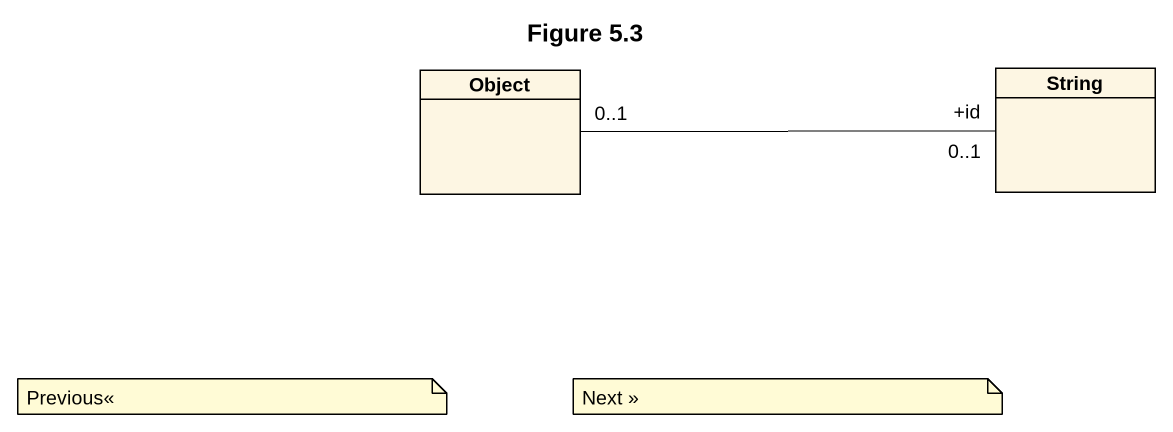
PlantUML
@startuml
title Figure 5.3
hide circle
hide empty members
class "Object" as Object_
class String
String "+id\n0..1" -left- "0..1" Object_
note as N1
  Previous<<
end note
note as N2
  Next >>
end note
@enduml
